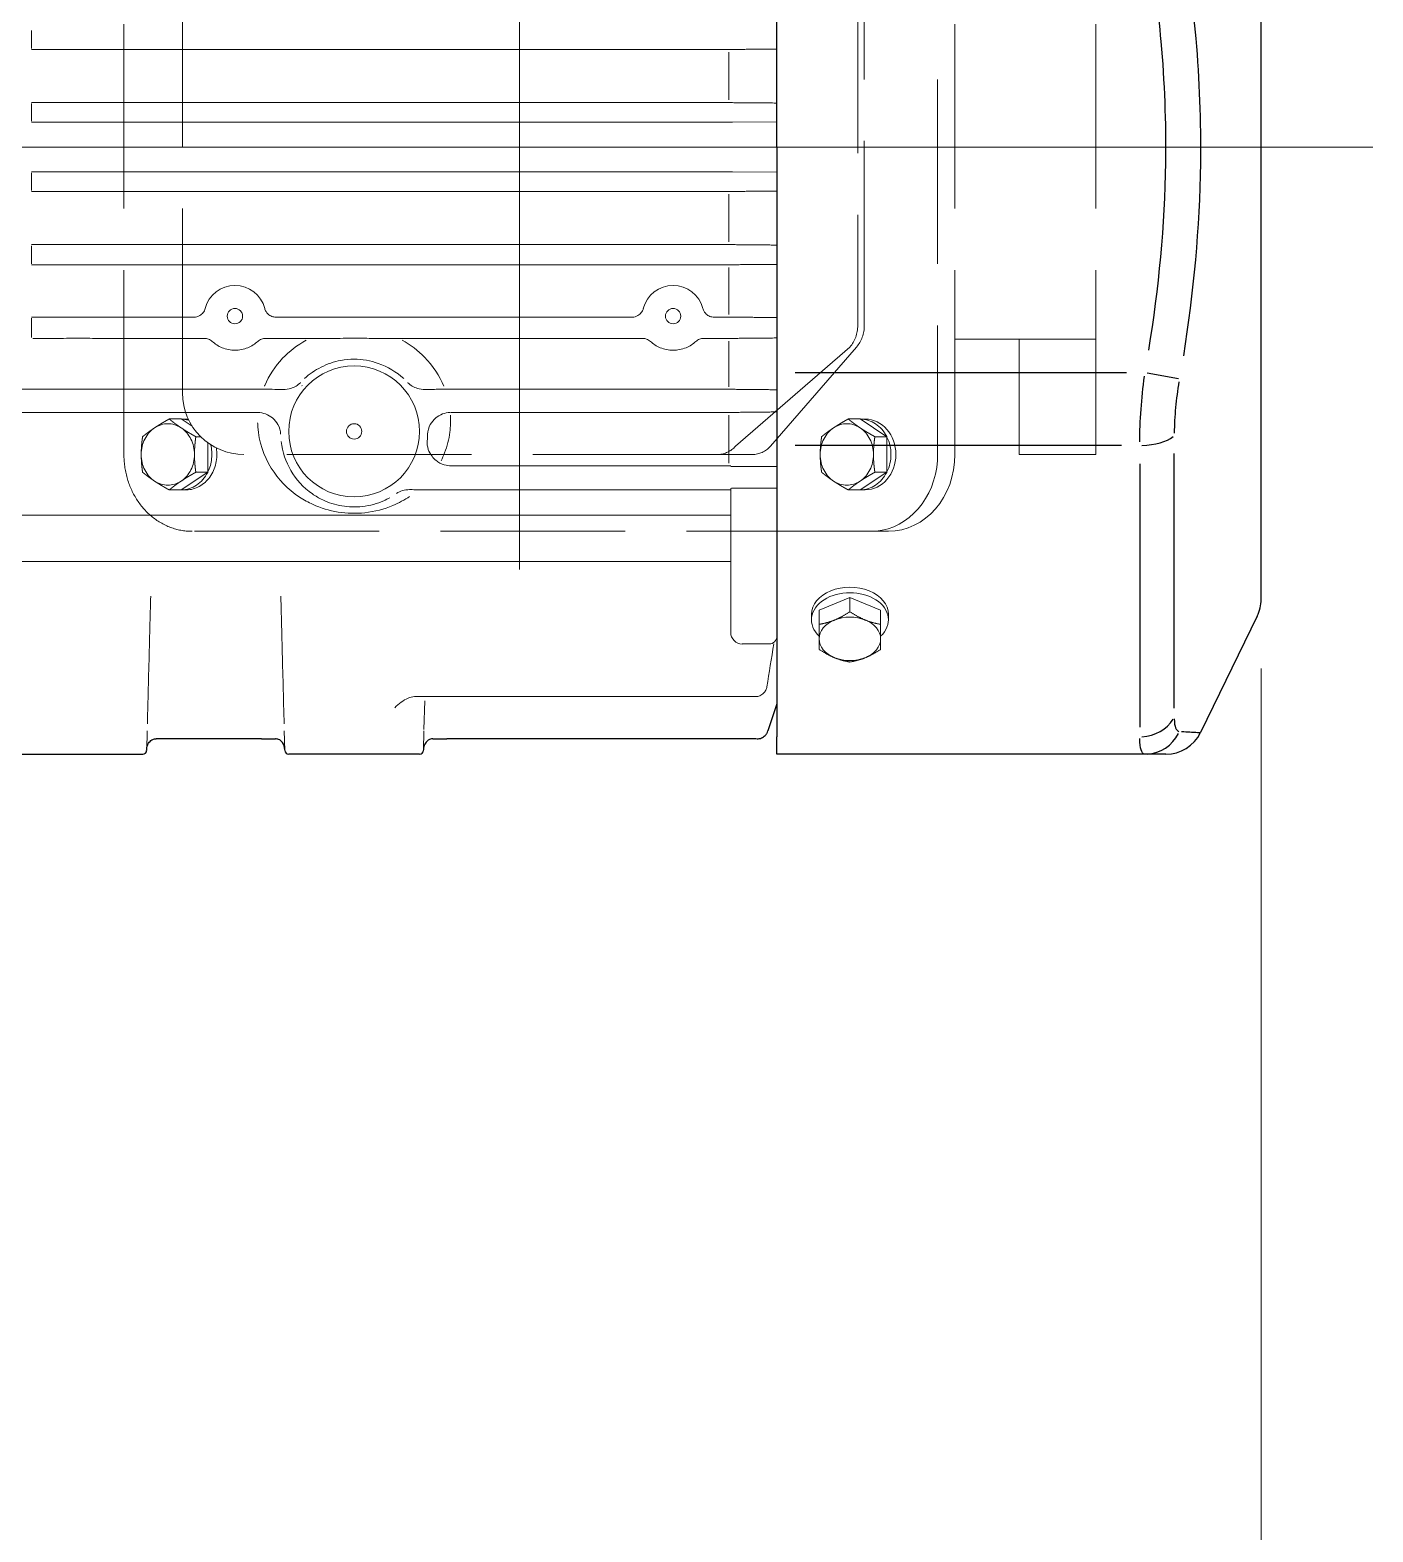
# Model space of a CAD drawing. Header units: millimetres. Extents: x 15 to 405, y 9 to 283.
# Drawn here: x 317.02 to 338.86, y 117.72 to 142.15 of the extents above; entities that cross this region are included whole.
import ezdxf

# ---------------------------------------------------------------- set-up
doc = ezdxf.new("R2010")
doc.units = ezdxf.units.MM
doc.linetypes.add('実線', pattern=[0])
doc.linetypes.add('破線', pattern=[4, 3, -1])
doc.layers.add('GR1', color=1, linetype='実線', lineweight=25)

# ---------------------------------------------------------------- blocks, each defined once
blk = doc.blocks.new('BLKF039')
at = {"color": 7, "linetype": 'ByBlock', "lineweight": 13}
blk.add_line((185.709, 140.245), (337.63, 140.245), dxfattribs=at)
blk = doc.blocks.new('BLKF042')
at = {"color": 3, "linetype": 'ByBlock', "lineweight": 25}
for p, q in [((329.163, 150.12), (335.147, 150.12)), ((336.975, 147.875), (336.051, 149.769)), ((335.062, 149.679), (335.062, 145.399)), ((335.624, 145.231), (335.624, 149.371)), ((337.038, 132.889), (337.038, 147.601)), ((306.725, 145.407), (306.725, 135.083)), ((329.458, 145.098), (334.767, 145.098)), ((334.848, 143.913), (329.462, 143.913)), ((335.183, 143.919), (335.694, 144.011)), ((329.462, 136.577), (334.848, 136.577)), ((335.183, 136.571), (335.694, 136.479)), ((334.767, 135.392), (329.458, 135.392)), ((335.062, 135.091), (335.062, 130.811)), ((335.624, 131.119), (335.624, 135.259)), ((336.975, 132.615), (336.051, 130.721)), ((316.724, 130.37), (318.852, 130.37)), ((335.147, 130.37), (329.163, 130.37))]:
    blk.add_line(p, q, dxfattribs=at)
at = {"color": 0, "linetype": 'ByBlock', "lineweight": -2}
for p, q in [((329.725, 147.846), (329.725, 147.935)), ((329.85, 147.775), (329.85, 148.008)), ((330.35, 147.571), (330.35, 147.804)), ((330.85, 147.775), (330.85, 148.008)), ((330.975, 147.846), (330.975, 147.935)), ((329.85, 147.775), (330.35, 147.571)), ((330.35, 147.571), (330.85, 147.775)), ((329.163, 136.577), (329.163, 143.913)), ((306.883, 143.825), (306.883, 136.665)), ((306.941, 136.665), (306.941, 143.825)), ((307.759, 143.82), (307.759, 136.67)), ((307.818, 136.67), (307.818, 143.82)), ((330.35, 132.919), (329.85, 132.715)), ((330.35, 132.919), (330.35, 132.686)), ((330.85, 132.715), (330.35, 132.919)), ((329.85, 132.715), (329.85, 132.482)), ((330.85, 132.715), (330.85, 132.482)), ((329.725, 132.644), (329.725, 132.555)), ((330.975, 132.644), (330.975, 132.555)), ((316.661, 130.431), (316.653, 130.748)), ((318.915, 130.431), (318.923, 130.748))]:
    blk.add_line(p, q, dxfattribs=at)
at = {"color": 3, "linetype": 'ByBlock', "lineweight": 25}
for centre, radius, start, end in [((335.489, 149.495), 0.625, 26, 90), ((336.413, 147.601), 0.625, 0, 26), ((336.413, 132.889), 0.625, 334, 0), ((335.489, 130.995), 0.625, 270, 334), ((316.724, 130.432), 0.0625, 181.5, 270), ((318.852, 130.432), 0.0625, 270, 358.5)]:
    blk.add_arc(centre, radius, start, end, dxfattribs=at)
for centre, major_axis, ratio, start_param, end_param in [((335.147, 149.495), (0, 0.625), 0.984221, 5.189662, 6.225631), ((335.062, 149.28), (-0.625, 0), 0.892308, 3.651229, 4.656538), ((335.062, 144.816), (-0.625, 0), 0.451428, 3.651229, 4.656538), ((335.062, 135.674), (-0.625, 0), 0.451428, 1.626647, 2.631957), ((335.062, 131.21), (-0.625, 0), 0.892308, 1.626647, 2.631957), ((335.147, 130.995), (0, -0.625), 0.984221, 0.057554, 1.093523)]:
    blk.add_ellipse(centre, major_axis=major_axis, ratio=ratio, start_param=start_param, end_param=end_param, dxfattribs=at)
at = {"color": 0, "linetype": 'ByBlock', "lineweight": -2}
for centre, major_axis, start_param, end_param in [((330.35, 148.244), (-0.5, 0), 5.235988, 6.283185), ((330.35, 148.244), (0.5, 0), 1.047198, 2.094395), ((330.35, 148.244), (0.5, 0), 0, 1.047198), ((330.35, 147.935), (-0.625, 0), 5.639684, 10.068279), ((330.35, 148.244), (-0.5, 0), 0, 1.047198), ((330.35, 148.244), (0.5, 0), 5.235988, 6.283185), ((330.35, 147.846), (-0.625, 0), 0, 3.141593), ((330.35, 148.244), (-0.5, 0), 1.047198, 2.094395), ((330.35, 132.555), (0.625, 0), 5.639684, 10.068279), ((330.35, 132.644), (0.625, 0), 0, 3.141593), ((330.35, 132.246), (-0.5, 0), 5.235988, 6.283185), ((330.35, 132.246), (0.5, 0), 1.047198, 2.094395), ((330.35, 132.246), (0.5, 0), 0, 1.047198), ((330.35, 132.246), (-0.5, 0), 0, 1.047198), ((330.35, 132.246), (0.5, 0), 5.235988, 6.283185), ((330.35, 132.246), (-0.5, 0), 1.047198, 2.094395)]:
    blk.add_ellipse(centre, major_axis=major_axis, ratio=0.707107, start_param=start_param, end_param=end_param, dxfattribs=at)
at = {"color": 3, "linetype": 'ByBlock', "lineweight": 25}
for points, knots in [([(335.062, 149.865), (335.064, 149.946), (335.071, 150.008), (335.097, 150.092), (335.116, 150.115), (335.139, 150.119)], [-0.7157843, -0.7157843, -0.7157843, -0.7157843, -0.3708588, -0.3708588, -0.0376729, -0.0376729, -0.0376729, -0.0376729]), ([(335.147, 150.12), (335.35, 150.12), (335.472, 150.12), (335.488, 150.12), (335.489, 150.12), (335.489, 150.12)], [-5.901757, -5.901757, -5.901757, -5.901757, -3.155527, -3.155527, -2.950856, -2.950856, -2.950856, -2.950856]), ([(335.701, 149.749), (335.677, 149.744), (335.659, 149.725), (335.633, 149.658), (335.626, 149.609), (335.624, 149.545)], [0.0376729, 0.0376729, 0.0376729, 0.0376729, 0.3708588, 0.3708588, 0.7157843, 0.7157843, 0.7157843, 0.7157843]), ([(336.05, 149.769), (336.05, 149.769), (336.049, 149.769), (336.034, 149.768), (335.924, 149.761), (335.741, 149.751)], [3.098401, 3.098401, 3.098401, 3.098401, 3.155527, 3.155527, 5.754212, 5.754212, 5.754212, 5.754212]), ([(335.139, 143.974), (335.116, 144.155), (335.097, 144.337), (335.071, 144.696), (335.064, 144.874), (335.062, 145.042)], [-0.7157844, -0.7157844, -0.7157844, -0.7157844, -0.3796515, -0.3796515, -0.0376729, -0.0376729, -0.0376729, -0.0376729]), ([(335.624, 144.896), (335.626, 144.764), (335.633, 144.625), (335.659, 144.345), (335.677, 144.203), (335.701, 144.061)], [0.0376729, 0.0376729, 0.0376729, 0.0376729, 0.3796515, 0.3796515, 0.7157844, 0.7157844, 0.7157844, 0.7157844]), ([(335.772, 143.641), (335.858, 143.101), (335.927, 142.556), (336.032, 141.336), (336.058, 140.658), (336.035, 138.93), (335.937, 137.882), (335.772, 136.849)], [0.295088, 0.295088, 0.295088, 0.295088, 1.577763, 1.577763, 3.155527, 3.155527, 5.606669, 5.606669, 5.606669, 5.606669]), ([(335.21, 136.941), (335.375, 137.949), (335.474, 138.968), (335.496, 140.647), (335.47, 141.304), (335.365, 142.492), (335.296, 143.022), (335.21, 143.549)], [-5.606669, -5.606669, -5.606669, -5.606669, -3.155527, -3.155527, -1.577763, -1.577763, -0.295088, -0.295088, -0.295088, -0.295088]), ([(335.062, 135.448), (335.064, 135.618), (335.071, 135.797), (335.097, 136.156), (335.116, 136.337), (335.139, 136.516)], [-0.7157843, -0.7157843, -0.7157843, -0.7157843, -0.3708588, -0.3708588, -0.0376729, -0.0376729, -0.0376729, -0.0376729]), ([(335.701, 136.429), (335.677, 136.289), (335.659, 136.148), (335.633, 135.867), (335.626, 135.727), (335.624, 135.594)], [0.0376729, 0.0376729, 0.0376729, 0.0376729, 0.3708588, 0.3708588, 0.7157843, 0.7157843, 0.7157843, 0.7157843]), ([(335.624, 130.945), (335.626, 130.882), (335.633, 130.832), (335.659, 130.765), (335.677, 130.746), (335.701, 130.741)], [0.0376729, 0.0376729, 0.0376729, 0.0376729, 0.3796515, 0.3796515, 0.7157844, 0.7157844, 0.7157844, 0.7157844]), ([(335.741, 130.739), (335.842, 130.733), (335.921, 130.729), (336.019, 130.723), (336.045, 130.721), (336.05, 130.721)], [0.147543, 0.147543, 0.147543, 0.147543, 1.577763, 1.577763, 2.803313, 2.803313, 2.803313, 2.803313]), ([(316.509, 130.62), (316.528, 130.62), (316.545, 130.616), (316.585, 130.6), (316.606, 130.583), (316.646, 130.528), (316.659, 130.485), (316.661, 130.442)], [-0.3529294, -0.3529294, -0.3529294, -0.3529294, -0.2805656, -0.2805656, -0.1673708, -0.1673708, -0.0052877, -0.0052877, -0.0052877, -0.0052877]), ([(318.915, 130.442), (318.916, 130.481), (318.927, 130.519), (318.96, 130.571), (318.977, 130.589), (319.016, 130.612), (319.035, 130.618), (319.06, 130.62), (319.063, 130.62), (319.067, 130.62)], [-1.3838222, -1.3838222, -1.3838222, -1.3838222, -1.2078023, -1.2078023, -1.089764, -1.089764, -1.0054547, -1.0054547, -0.9906421, -0.9906421, -0.9906421, -0.9906421]), ([(335.139, 130.371), (335.116, 130.375), (335.097, 130.398), (335.071, 130.483), (335.064, 130.545), (335.062, 130.625)], [-0.7157844, -0.7157844, -0.7157844, -0.7157844, -0.3796515, -0.3796515, -0.0376729, -0.0376729, -0.0376729, -0.0376729]), ([(335.489, 130.37), (335.489, 130.37), (335.463, 130.37), (335.354, 130.37), (335.264, 130.37), (335.147, 130.37)], [-2.950856, -2.950856, -2.950856, -2.950856, -1.577763, -1.577763, 0, 0, 0, 0])]:
    blk.add_open_spline(points, degree=3, knots=knots, dxfattribs=at)
at = {"color": 0, "linetype": 'ByBlock', "lineweight": -2}
for points in [[(330.1, 148.55), (329.984, 148.503), (329.85, 148.417)], [(330.35, 148.621), (330.216, 148.598), (330.1, 148.55)], [(330.6, 148.55), (330.484, 148.598), (330.35, 148.621)], [(330.85, 148.417), (330.716, 148.503), (330.6, 148.55)], [(329.85, 148.417), (329.85, 148.339), (329.85, 148.244)], [(330.85, 148.244), (330.85, 148.339), (330.85, 148.417)], [(329.85, 148.244), (329.85, 148.149), (329.85, 148.008)], [(330.85, 148.008), (330.85, 148.149), (330.85, 148.244)], [(329.85, 148.008), (329.984, 147.985), (330.1, 147.938)], [(330.1, 147.938), (330.216, 147.891), (330.35, 147.804)], [(330.35, 147.804), (330.484, 147.891), (330.6, 147.938)], [(330.6, 147.938), (330.716, 147.985), (330.85, 148.008)], [(330.35, 132.686), (330.216, 132.599), (330.1, 132.552)], [(330.6, 132.552), (330.484, 132.599), (330.35, 132.686)], [(330.1, 132.552), (329.984, 132.505), (329.85, 132.482)], [(329.85, 132.482), (329.85, 132.341), (329.85, 132.246)], [(330.85, 132.482), (330.716, 132.505), (330.6, 132.552)], [(330.85, 132.246), (330.85, 132.341), (330.85, 132.482)], [(329.85, 132.246), (329.85, 132.151), (329.85, 132.073)], [(330.85, 132.073), (330.85, 132.151), (330.85, 132.246)], [(329.85, 132.073), (329.984, 131.987), (330.1, 131.94)], [(330.1, 131.94), (330.216, 131.892), (330.35, 131.869)], [(330.35, 131.869), (330.484, 131.892), (330.6, 131.94)], [(330.6, 131.94), (330.716, 131.987), (330.85, 132.073)]]:
    blk.add_open_spline(points, degree=2, dxfattribs=at)
for points, knots in [([(316.596, 132.943), (316.601, 132.772), (316.605, 132.601), (316.609, 132.43), (316.62, 132.024), (316.63, 131.618), (316.644, 131.096), (316.647, 130.98), (316.65, 130.864)], [-2.359755, -2.359755, -2.359755, -2.359755, -1.949139, -1.949139, -1.949139, -0.974569, -0.974569, -0.695492, -0.695492, -0.695492, -0.695492]), ([(318.926, 130.864), (318.929, 130.98), (318.932, 131.096), (318.946, 131.618), (318.956, 132.024), (318.966, 132.43), (318.971, 132.601), (318.975, 132.772), (318.98, 132.943)], [-3.202786, -3.202786, -3.202786, -3.202786, -2.923708, -2.923708, -1.949139, -1.949139, -1.949139, -1.538523, -1.538523, -1.538523, -1.538523])]:
    blk.add_open_spline(points, degree=3, knots=knots, dxfattribs=at)
blk = doc.blocks.new('BLKF044')
at = {"color": 0, "linetype": '実線', "lineweight": -2}
blk.add_line((324.975, 147.005), (324.975, 133.375), dxfattribs=at)
at = {"color": 0, "linetype": 'ByBlock', "lineweight": -2}
for p, q in [((319.05, 146.456), (318.942, 146.456)), ((319.05, 146.456), (319.388, 146.456)), ((319.652, 146.495), (330.694, 146.495)), ((330.694, 146.495), (330.975, 146.495)), ((319.477, 145.822), (319.281, 145.822)), ((319.876, 145.557), (319.477, 145.822)), ((319.481, 145.82), (319.484, 145.82)), ((330.519, 145.822), (330.323, 145.822)), ((330.952, 145.534), (330.519, 145.822)), ((330.523, 145.82), (330.6, 145.82)), ((319.882, 145.534), (319.714, 145.534)), ((319.91, 145.125), (319.91, 145.365)), ((330.952, 145.534), (330.756, 145.534)), ((330.952, 144.956), (330.952, 145.534)), ((320.497, 145.245), (328.196, 145.245)), ((328.196, 145.245), (328.793, 145.244)), ((328.49, 145.112), (330.362, 143.484)), ((330.467, 143.487), (329.059, 145.112)), ((331.773, 145.343), (331.773, 135.147)), ((332.058, 135.245), (332.058, 145.245)), ((319.794, 144.956), (319.714, 144.956)), ((330.519, 144.668), (330.952, 144.956)), ((330.952, 144.956), (330.756, 144.956)), ((319.477, 144.668), (319.281, 144.668)), ((319.477, 144.668), (319.656, 144.787)), ((319.481, 144.67), (319.484, 144.67)), ((330.519, 144.668), (330.323, 144.668)), ((330.523, 144.67), (330.6, 144.67)), ((318.545, 135.245), (318.545, 144.15)), ((319.497, 136.245), (319.497, 144.245)), ((318.942, 144.034), (319.05, 144.034)), ((319.388, 144.034), (319.05, 144.034)), ((332.058, 143.37), (334.35, 143.37)), ((334.35, 135.245), (334.35, 143.37)), ((330.477, 143.145), (330.477, 137.345)), ((330.584, 137.345), (330.584, 143.145)), ((332.058, 137.12), (334.35, 137.12)), ((333.1, 135.245), (333.1, 137.12)), ((330.351, 136.992), (328.49, 135.378)), ((329.059, 135.378), (330.457, 136.992)), ((319.477, 135.822), (319.281, 135.822)), ((319.656, 135.703), (319.477, 135.822)), ((330.519, 135.822), (330.323, 135.822)), ((330.952, 135.534), (330.519, 135.822)), ((319.481, 135.82), (319.559, 135.82)), ((330.523, 135.82), (330.6, 135.82)), ((319.794, 135.534), (319.714, 135.534)), ((319.91, 134.956), (319.91, 135.435)), ((330.952, 135.534), (330.756, 135.534)), ((330.952, 134.956), (330.952, 135.534)), ((328.196, 135.245), (320.497, 135.245)), ((328.765, 135.245), (328.196, 135.245)), ((333.1, 135.245), (334.35, 135.245)), ((319.477, 134.668), (319.91, 134.956)), ((319.91, 134.956), (319.714, 134.956)), ((330.519, 134.668), (330.952, 134.956)), ((330.952, 134.956), (330.756, 134.956)), ((319.477, 134.668), (319.281, 134.668)), ((319.481, 134.67), (319.559, 134.67)), ((330.519, 134.668), (330.323, 134.668)), ((330.523, 134.67), (330.6, 134.67)), ((330.694, 133.995), (319.652, 133.995)), ((330.975, 133.995), (330.694, 133.995))]:
    blk.add_line(p, q, dxfattribs=at)
for centre, start, end in [((320.497, 144.245), 90, 180), ((320.497, 136.245), 180, 270)]:
    blk.add_arc(centre, 1, start, end, dxfattribs=at)
for centre, major_axis, start_param, end_param in [((318.996, 145.245), (0, 1.212), 0.051569, 1.519227), ((318.996, 145.245), (0, 1.212), 4.763958, 6.231616), ((330.694, 145.245), (0, 1.25), 4.790929, 6.204645), ((330.975, 145.245), (0, 1.25), 4.712389, 6.283185), ((319.421, 145.245), (0, 1.063), 0.292702, 1.366547), ((319.259, 145.245), (0, 0.5), 0.523599, 1.570796), ((319.259, 145.245), (0, 0.5), 5.759587, 6.806784), ((319.259, 145.245), (0, -0.5), 1.570796, 2.617994), ((319.477, 145.245), (0, 0.575), 5.410679, 6.276062), ((330.3, 145.245), (0, 0.5), 0.523599, 1.570796), ((330.3, 145.245), (0, 0.5), 5.759587, 6.806784), ((330.3, 145.245), (0, -0.5), 1.570796, 2.617994), ((330.519, 145.245), (0, 0.575), 5.243111, 6.276062), ((330.6, 145.245), (0, 0.575), 3.141593, 6.283185), ((330.519, 145.245), (0, -0.575), 1.054321, 2.087271), ((318.996, 145.245), (0, -1.212), 4.763958, 6.231616), ((319.259, 145.245), (0, 0.5), 1.570796, 2.617994), ((319.259, 145.245), (0, -0.5), 0.523599, 1.570796), ((318.996, 145.245), (0, 1.063), 4.525723, 4.653531), ((328.196, 144.745), (0, 0.5), 5.537057, 6.243915), ((328.765, 144.745), (0, 0.5), 5.537057, 6.243915), ((330.3, 145.245), (0, 0.5), 1.570796, 2.617994), ((330.3, 145.245), (0, -0.5), 0.523599, 1.570796), ((319.421, 145.245), (0, -1.062), 4.916638, 5.990483), ((330.519, 145.245), (0, -0.575), 0.007124, 1.040074), ((319.259, 145.245), (0, -0.5), 5.759587, 6.806784), ((319.477, 145.245), (0, -0.575), 0.007124, 0.248452), ((330.3, 145.245), (0, -0.5), 5.759587, 6.806784), ((318.996, 145.245), (0, -1.212), 0.051569, 0.496714), ((330.044, 143.145), (0, -0.5), 1.570796, 2.316925), ((330.151, 143.145), (0, 0.5), 4.712389, 5.529018), ((330.044, 137.345), (0, -0.5), 0.787167, 1.570796), ((330.151, 137.345), (0, 0.5), 3.926522, 4.712389), ((319.259, 135.245), (0, 0.5), 0.523599, 1.570796), ((319.259, 135.245), (0, 0.5), 5.759587, 6.806784), ((319.259, 135.245), (0, -0.5), 1.570796, 2.617994), ((319.477, 135.245), (0, 0.575), 6.034733, 6.276062), ((319.559, 135.245), (0, 0.575), 6.216252, 6.283185), ((330.3, 135.245), (0, 0.5), 0.523599, 1.570796), ((330.3, 135.245), (0, 0.5), 5.759587, 6.806784), ((330.3, 135.245), (0, -0.5), 1.570796, 2.617994), ((330.519, 135.245), (0, 0.575), 5.243111, 6.276062), ((330.6, 135.245), (0, 0.575), 3.141593, 6.283185), ((319.559, 135.245), (0, -0.575), 0, 1.756587), ((319.477, 135.245), (0, -0.575), 1.054321, 1.85036), ((328.196, 135.745), (0, -0.5), 0.03927, 0.746128), ((328.765, 135.745), (0, -0.5), 0, 0.746128), ((330.519, 135.245), (0, -0.575), 1.054321, 2.087271), ((319.259, 135.245), (0, 0.5), 1.570796, 2.617994), ((319.259, 135.245), (0, -0.5), 0.523599, 1.570796), ((330.3, 135.245), (0, 0.5), 1.570796, 2.617994), ((330.3, 135.245), (0, -0.5), 0.523599, 1.570796), ((330.694, 135.245), (0, -1.25), 0.07854, 1.492257), ((330.975, 135.245), (0, -1.25), 0, 1.570796), ((319.477, 135.245), (0, -0.575), 0.007124, 1.040074), ((330.519, 135.245), (0, -0.575), 0.007124, 1.040074), ((319.259, 135.245), (0, -0.5), 5.759587, 6.806784), ((330.3, 135.245), (0, -0.5), 5.759587, 6.806784)]:
    blk.add_ellipse(centre, major_axis=major_axis, ratio=0.866025, start_param=start_param, end_param=end_param, dxfattribs=at)
for points, degree in [([(319.652, 146.495), (319.56, 146.495), (319.467, 146.482), (319.377, 146.456)], 3), ([(319.56, 146.449), (319.561, 146.449), (319.561, 146.449), (319.562, 146.449)], 3), ([(319.042, 145.678), (318.942, 145.611), (318.848, 145.534)], 2), ([(319.281, 145.822), (319.143, 145.745), (319.042, 145.678)], 2), ([(319.475, 145.678), (319.375, 145.745), (319.281, 145.822)], 2), ([(319.714, 145.534), (319.576, 145.611), (319.475, 145.678)], 2), ([(330.084, 145.678), (329.983, 145.611), (329.89, 145.534)], 2), ([(330.323, 145.822), (330.184, 145.745), (330.084, 145.678)], 2), ([(330.517, 145.678), (330.416, 145.745), (330.323, 145.822)], 2), ([(330.756, 145.534), (330.617, 145.611), (330.517, 145.678)], 2), ([(318.848, 145.534), (318.826, 145.379), (318.826, 145.245)], 2), ([(319.692, 145.245), (319.692, 145.379), (319.714, 145.534)], 2), ([(329.89, 145.534), (329.867, 145.379), (329.867, 145.245)], 2), ([(330.733, 145.245), (330.733, 145.379), (330.756, 145.534)], 2), ([(318.826, 145.245), (318.826, 145.111), (318.848, 144.956)], 2), ([(319.714, 144.956), (319.692, 145.111), (319.692, 145.245)], 2), ([(329.867, 145.245), (329.867, 145.111), (329.89, 144.956)], 2), ([(330.756, 144.956), (330.733, 145.111), (330.733, 145.245)], 2), ([(318.848, 144.956), (318.942, 144.879), (319.042, 144.812)], 2), ([(319.475, 144.812), (319.576, 144.879), (319.714, 144.956)], 2), ([(329.89, 144.956), (329.983, 144.879), (330.084, 144.812)], 2), ([(330.517, 144.812), (330.617, 144.879), (330.756, 144.956)], 2), ([(319.042, 144.812), (319.143, 144.745), (319.281, 144.668)], 2), ([(319.281, 144.668), (319.375, 144.745), (319.475, 144.812)], 2), ([(330.084, 144.812), (330.184, 144.745), (330.323, 144.668)], 2), ([(330.323, 144.668), (330.416, 144.745), (330.517, 144.812)], 2), ([(319.281, 135.822), (319.143, 135.745), (319.042, 135.678)], 2), ([(319.475, 135.678), (319.375, 135.745), (319.281, 135.822)], 2), ([(330.323, 135.822), (330.184, 135.745), (330.084, 135.678)], 2), ([(330.517, 135.678), (330.416, 135.745), (330.323, 135.822)], 2), ([(319.042, 135.678), (318.942, 135.611), (318.848, 135.534)], 2), ([(319.714, 135.534), (319.576, 135.611), (319.475, 135.678)], 2), ([(330.084, 135.678), (329.983, 135.611), (329.89, 135.534)], 2), ([(330.756, 135.534), (330.617, 135.611), (330.517, 135.678)], 2), ([(318.848, 135.534), (318.826, 135.379), (318.826, 135.245)], 2), ([(319.692, 135.245), (319.692, 135.379), (319.714, 135.534)], 2), ([(329.89, 135.534), (329.867, 135.379), (329.867, 135.245)], 2), ([(330.733, 135.245), (330.733, 135.379), (330.756, 135.534)], 2), ([(318.826, 135.245), (318.826, 135.111), (318.848, 134.956)], 2), ([(319.714, 134.956), (319.692, 135.111), (319.692, 135.245)], 2), ([(329.867, 135.245), (329.867, 135.111), (329.89, 134.956)], 2), ([(330.756, 134.956), (330.733, 135.111), (330.733, 135.245)], 2), ([(318.848, 134.956), (318.942, 134.879), (319.042, 134.812)], 2), ([(319.475, 134.812), (319.576, 134.879), (319.714, 134.956)], 2), ([(329.89, 134.956), (329.983, 134.879), (330.084, 134.812)], 2), ([(330.517, 134.812), (330.617, 134.879), (330.756, 134.956)], 2), ([(319.042, 134.812), (319.143, 134.745), (319.281, 134.668)], 2), ([(319.281, 134.668), (319.375, 134.745), (319.475, 134.812)], 2), ([(330.084, 134.812), (330.184, 134.745), (330.323, 134.668)], 2), ([(330.323, 134.668), (330.416, 134.745), (330.517, 134.812)], 2)]:
    blk.add_open_spline(points, degree=degree, dxfattribs=at)
for points, knots in [([(319.388, 146.456), (319.408, 146.455), (319.428, 146.454), (319.465, 146.451), (319.484, 146.45), (319.517, 146.448), (319.531, 146.447), (319.541, 146.447), (319.55, 146.447), (319.557, 146.448), (319.56, 146.449)], [0.6150411, 0.6150411, 0.6150411, 0.6150411, 0.6599899, 0.6599899, 0.7071322, 0.7071322, 0.7542746, 0.7542746, 0.7542746, 0.7985128, 0.7985128, 0.7985128, 0.7985128]), ([(320.517, 145.245), (320.517, 145.3), (320.514, 145.355), (320.491, 145.539), (320.457, 145.667), (320.352, 145.903), (320.282, 146.012), (320.115, 146.197), (320.019, 146.275), (319.81, 146.39), (319.698, 146.428), (319.576, 146.447), (319.569, 146.448), (319.562, 146.449)], [1.570796, 1.570796, 1.570796, 1.570796, 1.710602, 1.710602, 2.044539, 2.044539, 2.375004, 2.375004, 2.69726, 2.69726, 3.008065, 3.008065, 3.027219, 3.027219, 3.027219, 3.027219]), ([(319.497, 144.041), (319.481, 144.04), (319.463, 144.039), (319.428, 144.036), (319.408, 144.035), (319.388, 144.034)], [0.42810683, 0.42810683, 0.42810683, 0.42810683, 0.47142209, 0.47142209, 0.51637082, 0.51637082, 0.51637082, 0.51637082]), ([(318.545, 135.245), (318.545, 135.117), (318.562, 134.988), (318.631, 134.743), (318.683, 134.626), (318.816, 134.415), (318.897, 134.32), (319.085, 134.163), (319.19, 134.101), (319.413, 134.017), (319.53, 133.996), (319.649, 133.995), (319.651, 133.995), (319.652, 133.995)], [4.712389, 4.712389, 4.712389, 4.712389, 5.026548, 5.026548, 5.340708, 5.340708, 5.654867, 5.654867, 5.969026, 5.969026, 6.278884, 6.278884, 6.283185, 6.283185, 6.283185, 6.283185])]:
    blk.add_open_spline(points, degree=3, knots=knots, dxfattribs=at)
blk = doc.blocks.new('BLKF040')
at = {"color": 3, "linetype": 'ByBlock', "lineweight": 25}
for p, q in [((329.163, 140.245), (329.163, 149.837)), ((329.163, 140.245), (329.163, 130.653)), ((320.782, 130.62), (319.067, 130.62)), ((328.818, 130.62), (323.794, 130.62)), ((329.163, 130.37), (329.163, 130.653)), ((323.352, 130.37), (321.224, 130.37))]:
    blk.add_line(p, q, dxfattribs=at)
at = {"color": 0, "linetype": 'ByBlock', "lineweight": -2}
for p, q in [((328.383, 141.832), (317.043, 141.832)), ((328.383, 141.011), (328.383, 141.789)), ((317.043, 140.967), (328.383, 140.967)), ((328.383, 140.648), (317.043, 140.648)), ((329.163, 140.655), (328.441, 140.649)), ((283.163, 140.245), (338.855, 140.245)), ((328.383, 139.842), (317.043, 139.842)), ((329.163, 139.835), (328.441, 139.841)), ((317.043, 139.523), (328.383, 139.523)), ((328.383, 139.479), (328.383, 138.701)), ((328.383, 138.658), (317.043, 138.658)), ((317.043, 138.33), (328.383, 138.33)), ((328.383, 138.287), (328.383, 137.521)), ((319.685, 137.479), (317.043, 137.479)), ((326.81, 137.479), (321.016, 137.479)), ((328.383, 137.479), (328.141, 137.479)), ((318.513, 137.133), (319.854, 137.133)), ((320.847, 137.133), (321.563, 137.133)), ((323.013, 137.133), (326.979, 137.133)), ((327.972, 137.133), (328.383, 137.133)), ((328.383, 137.09), (328.383, 136.345)), ((329.163, 136.577), (329.163, 135.392)), ((320.811, 136.305), (314.765, 136.305)), ((328.383, 136.305), (323.765, 136.305)), ((314.862, 135.929), (320.725, 135.929)), ((323.862, 135.929), (328.383, 135.929)), ((328.383, 135.884), (328.383, 135.101)), ((328.383, 135.059), (323.869, 135.059)), ((328.413, 135.048), (329.163, 135.048)), ((323.334, 134.672), (328.383, 134.672)), ((328.413, 132.35), (328.413, 134.692)), ((329.163, 134.698), (328.6, 134.698)), ((328.413, 134.256), (307.475, 134.256)), ((328.413, 133.506), (307.475, 133.506)), ((329.038, 132.163), (328.6, 132.163)), ((328.814, 131.307), (323.295, 131.307)), ((321.161, 130.431), (321.153, 130.748)), ((323.415, 130.431), (323.423, 130.748)), ((328.826, 130.62), (328.819, 130.62)), ((328.834, 130.62), (328.827, 130.62)), ((328.839, 130.62), (328.835, 130.62))]:
    blk.add_line(p, q, dxfattribs=at)
for points in [[(317.043, 140.951), (317.043, 140.664)], [(317.043, 139.539), (317.043, 139.826)], [(321.442, 136.364), (321.44, 136.368)], [(320.714, 135.929), (320.725, 135.929)], [(323.436, 131.236), (323.424, 130.774)], [(328.814, 131.307), (328.815, 131.307)], [(328.826, 130.62), (328.827, 130.62)], [(328.834, 130.62), (328.835, 130.62)]]:
    blk.add_lwpolyline(points, dxfattribs=at)
at = {"color": 3, "linetype": 'ByBlock', "lineweight": 25}
blk.add_lwpolyline([(329.163, 131.188), (329.018, 130.749)], dxfattribs=at)
at = {"color": 0, "linetype": 'ByBlock', "lineweight": -2}
for centre, radius in [((320.35, 137.495), 0.125), ((327.475, 137.495), 0.125), ((322.288, 135.62), 1.064), ((322.288, 135.62), 0.125)]:
    blk.add_circle(centre, radius, dxfattribs=at)
for centre, radius, start, end in [((320.35, 137.495), 0.5, 14.326, 165.674), ((327.475, 137.495), 0.5, 14.326, 165.674), ((328.6, 132.35), 0.188, 180, 270), ((329.038, 132.288), 0.125, 270, 0)]:
    blk.add_arc(centre, radius, start, end, dxfattribs=at)
at = {"color": 3, "linetype": 'ByBlock', "lineweight": 25}
for centre, start, end in [((321.224, 130.432), 181.5, 270), ((323.352, 130.432), 270, 358.5)]:
    blk.add_arc(centre, 0.0625, start, end, dxfattribs=at)
at = {"color": 0, "linetype": 'ByBlock', "lineweight": -2}
blk.add_ellipse((328.6, 134.692), major_axis=(-0.188, 0), ratio=0.031159, start_param=4.712389, end_param=6.283185, dxfattribs=at)
for points, knots in [([(317.043, 142.143), (317.043, 142.135), (317.043, 142.127), (317.043, 142.118), (317.043, 142.092), (317.043, 142.065), (317.043, 142.012), (317.043, 141.985), (317.043, 141.958), (317.043, 141.932), (317.043, 141.905), (317.043, 141.868), (317.043, 141.858), (317.043, 141.849)], [-0.2893371, -0.2893371, -0.2893371, -0.2893371, -0.2680805, -0.2680805, -0.2680805, -0.2010603, -0.2010603, -0.1340402, -0.1340402, -0.1340402, -0.0670201, -0.0670201, -0.0424618, -0.0424618, -0.0424618, -0.0424618]), ([(317.043, 138.347), (317.043, 138.355), (317.043, 138.363), (317.043, 138.372), (317.043, 138.398), (317.043, 138.425), (317.043, 138.478), (317.043, 138.505), (317.043, 138.532), (317.043, 138.558), (317.043, 138.585), (317.043, 138.622), (317.043, 138.632), (317.043, 138.641)], [-0.2893371, -0.2893371, -0.2893371, -0.2893371, -0.2680805, -0.2680805, -0.2680805, -0.2010603, -0.2010603, -0.1340402, -0.1340402, -0.1340402, -0.0670201, -0.0670201, -0.0424618, -0.0424618, -0.0424618, -0.0424618]), ([(319.866, 137.619), (319.86, 137.594), (319.849, 137.572), (319.818, 137.532), (319.799, 137.516), (319.764, 137.495), (319.749, 137.489), (319.717, 137.481), (319.701, 137.479), (319.685, 137.479)], [0, 0, 0, 0, 0.0632764, 0.0632764, 0.1240147, 0.1240147, 0.163478, 0.163478, 0.2026988, 0.2026988, 0.2026988, 0.2026988]), ([(321.016, 137.479), (320.993, 137.479), (320.97, 137.483), (320.926, 137.5), (320.906, 137.512), (320.876, 137.54), (320.865, 137.554), (320.846, 137.585), (320.839, 137.601), (320.835, 137.619)], [0, 0, 0, 0, 0.0558333, 0.0558333, 0.1130768, 0.1130768, 0.1574965, 0.1574965, 0.2024013, 0.2024013, 0.2024013, 0.2024013]), ([(326.991, 137.619), (326.985, 137.594), (326.974, 137.572), (326.943, 137.532), (326.924, 137.516), (326.889, 137.495), (326.874, 137.489), (326.842, 137.481), (326.826, 137.479), (326.81, 137.479)], [0, 0, 0, 0, 0.0632764, 0.0632764, 0.1240147, 0.1240147, 0.163478, 0.163478, 0.2026988, 0.2026988, 0.2026988, 0.2026988]), ([(328.141, 137.479), (328.118, 137.479), (328.095, 137.483), (328.051, 137.5), (328.031, 137.512), (328.001, 137.54), (327.99, 137.554), (327.971, 137.585), (327.964, 137.601), (327.96, 137.619)], [0, 0, 0, 0, 0.0558333, 0.0558333, 0.1130768, 0.1130768, 0.1574965, 0.1574965, 0.2024013, 0.2024013, 0.2024013, 0.2024013]), ([(317.043, 137.15), (317.043, 137.167), (317.043, 137.183), (317.043, 137.2), (317.043, 137.228), (317.043, 137.256), (317.043, 137.312), (317.043, 137.341), (317.043, 137.369), (317.043, 137.397), (317.043, 137.425), (317.043, 137.456), (317.043, 137.459), (317.043, 137.461)], [-0.3402757, -0.3402757, -0.3402757, -0.3402757, -0.2958613, -0.2958613, -0.2958613, -0.221896, -0.221896, -0.1479307, -0.1479307, -0.1479307, -0.0739653, -0.0739653, -0.0672631, -0.0672631, -0.0672631, -0.0672631]), ([(318.513, 137.133), (318.433, 137.133), (318.35, 137.133), (318.169, 137.133), (318.06, 137.134), (317.921, 137.134), (317.891, 137.134), (317.844, 137.134), (317.826, 137.134), (317.794, 137.134), (317.779, 137.134), (317.746, 137.134), (317.728, 137.134), (317.677, 137.134), (317.645, 137.134), (317.543, 137.134), (317.48, 137.133), (317.285, 137.133), (317.17, 137.133), (317.063, 137.133)], [0, 0, 0, 0, 0.1914352, 0.1914352, 0.4015316, 0.4015316, 0.4601651, 0.4601651, 0.4941998, 0.4941998, 0.5232482, 0.5232482, 0.5581235, 0.5581235, 0.622129, 0.622129, 0.7563667, 0.7563667, 0.9824533, 0.9824533, 0.9824533, 0.9824533]), ([(319.854, 137.133), (319.877, 137.133), (319.899, 137.129), (319.942, 137.112), (319.962, 137.1), (319.98, 137.084)], [0, 0, 0, 0, 0.053865, 0.053865, 0.1120367, 0.1120367, 0.1120367, 0.1120367]), ([(319.98, 137.084), (320.025, 137.043), (320.08, 137.007), (320.207, 136.954), (320.281, 136.94), (320.35, 136.94)], [2.4173124, 2.4173124, 2.4173124, 2.4173124, 2.5676116, 2.5676116, 2.7342913, 2.7342913, 2.7342913, 2.7342913]), ([(320.35, 136.94), (320.42, 136.94), (320.493, 136.954), (320.621, 137.007), (320.676, 137.043), (320.721, 137.084)], [0, 0, 0, 0, 0.1666797, 0.1666797, 0.3169789, 0.3169789, 0.3169789, 0.3169789]), ([(320.721, 137.084), (320.738, 137.099), (320.758, 137.112), (320.801, 137.128), (320.823, 137.133), (320.847, 137.133)], [0, 0, 0, 0, 0.056637, 0.056637, 0.1122133, 0.1122133, 0.1122133, 0.1122133]), ([(320.83, 136.355), (320.832, 136.359), (320.834, 136.364), (320.903, 136.525), (321, 136.676), (321.234, 136.924), (321.364, 137.025), (321.509, 137.105)], [-10.3102385, -10.3102385, -10.3102385, -10.3102385, -10.2972088, -10.2972088, -9.8220399, -9.8220399, -9.4114849, -9.4114849, -9.4114849, -9.4114849]), ([(323.013, 137.133), (322.933, 137.133), (322.85, 137.133), (322.669, 137.133), (322.56, 137.134), (322.421, 137.134), (322.391, 137.134), (322.344, 137.134), (322.326, 137.134), (322.294, 137.134), (322.279, 137.134), (322.246, 137.134), (322.228, 137.134), (322.177, 137.134), (322.145, 137.134), (322.043, 137.134), (321.98, 137.133), (321.785, 137.133), (321.67, 137.133), (321.563, 137.133)], [0, 0, 0, 0, 0.1914352, 0.1914352, 0.4015316, 0.4015316, 0.4601651, 0.4601651, 0.4941998, 0.4941998, 0.5232482, 0.5232482, 0.5581235, 0.5581235, 0.622129, 0.622129, 0.7563667, 0.7563667, 0.9824533, 0.9824533, 0.9824533, 0.9824533]), ([(323.067, 137.105), (323.204, 137.029), (323.328, 136.934), (323.571, 136.686), (323.675, 136.524), (323.746, 136.355)], [-8.0981667, -8.0981667, -8.0981667, -8.0981667, -7.7091619, -7.7091619, -7.1994122, -7.1994122, -7.1994122, -7.1994122]), ([(326.979, 137.133), (327.002, 137.133), (327.024, 137.129), (327.067, 137.112), (327.087, 137.1), (327.105, 137.084)], [0, 0, 0, 0, 0.053865, 0.053865, 0.1120367, 0.1120367, 0.1120367, 0.1120367]), ([(327.105, 137.084), (327.15, 137.043), (327.205, 137.007), (327.332, 136.954), (327.406, 136.94), (327.475, 136.94)], [2.4173124, 2.4173124, 2.4173124, 2.4173124, 2.5676116, 2.5676116, 2.7342913, 2.7342913, 2.7342913, 2.7342913]), ([(327.475, 136.94), (327.545, 136.94), (327.618, 136.954), (327.746, 137.007), (327.801, 137.043), (327.846, 137.084)], [0, 0, 0, 0, 0.1666797, 0.1666797, 0.3169789, 0.3169789, 0.3169789, 0.3169789]), ([(327.846, 137.084), (327.863, 137.099), (327.883, 137.112), (327.926, 137.128), (327.948, 137.133), (327.972, 137.133)], [0, 0, 0, 0, 0.056637, 0.056637, 0.1122133, 0.1122133, 0.1122133, 0.1122133]), ([(323.094, 136.48), (322.977, 136.587), (322.835, 136.673), (322.555, 136.771), (322.421, 136.794), (322.288, 136.794), (322.216, 136.794), (322.144, 136.787), (321.96, 136.754), (321.851, 136.716), (321.651, 136.615), (321.561, 136.552), (321.482, 136.48)], [7.807274, 7.807274, 7.807274, 7.807274, 8.332228, 8.332228, 8.75483, 8.75483, 8.75483, 8.982866, 8.982866, 9.347724, 9.347724, 9.702374, 9.702374, 9.702374, 9.702374]), ([(321.415, 136.413), (321.414, 136.412), (321.414, 136.412), (321.372, 136.37), (321.319, 136.338), (321.223, 136.308), (321.18, 136.3), (321.132, 136.301)], [-0.4211762, -0.4211762, -0.4211762, -0.4211762, -0.4199671, -0.4199671, -0.158057, -0.158057, 0, 0, 0, 0]), ([(323.444, 136.301), (323.396, 136.3), (323.353, 136.308), (323.257, 136.338), (323.204, 136.37), (323.162, 136.412), (323.162, 136.412), (323.161, 136.413)], [-0.4519313, -0.4519313, -0.4519313, -0.4519313, -0.2818444, -0.2818444, 0, 0, 0.0013011, 0.0013011, 0.0013011, 0.0013011]), ([(320.811, 136.305), (320.861, 136.305), (320.91, 136.305), (321.017, 136.304), (321.072, 136.303), (321.124, 136.302), (321.128, 136.302), (321.132, 136.301)], [0, 0, 0, 0, 0.1201244, 0.1201244, 0.2732768, 0.2732768, 0.2858653, 0.2858653, 0.2858653, 0.2858653]), ([(323.444, 136.301), (323.483, 136.302), (323.526, 136.303), (323.603, 136.304), (323.636, 136.305), (323.701, 136.305), (323.733, 136.305), (323.765, 136.305)], [0.3412261, 0.3412261, 0.3412261, 0.3412261, 0.4659192, 0.4659192, 0.5485603, 0.5485603, 0.6261839, 0.6261839, 0.6261839, 0.6261839]), ([(320.725, 135.929), (320.768, 135.928), (320.81, 135.919), (320.891, 135.888), (320.929, 135.866), (320.998, 135.807), (321.027, 135.77), (321.076, 135.682), (321.09, 135.628), (321.093, 135.575), (321.093, 135.574), (321.093, 135.574)], [-0.4855617, -0.4855617, -0.4855617, -0.4855617, -0.3816639, -0.3816639, -0.2727811, -0.2727811, -0.1496703, -0.1496703, 0, 0, 0.0007769, 0.0007769, 0.0007769, 0.0007769]), ([(323.482, 135.574), (323.482, 135.574), (323.482, 135.575), (323.486, 135.628), (323.5, 135.682), (323.549, 135.77), (323.578, 135.807), (323.647, 135.866), (323.685, 135.888), (323.766, 135.919), (323.808, 135.928), (323.851, 135.929)], [-0.4840654, -0.4840654, -0.4840654, -0.4840654, -0.4832921, -0.4832921, -0.3343214, -0.3343214, -0.211786, -0.211786, -0.1034121, -0.1034121, 0, 0, 0, 0]), ([(323.855, 135.885), (323.86, 135.792), (323.857, 135.699), (323.83, 135.492), (323.801, 135.38), (323.759, 135.272), (323.743, 135.229), (323.724, 135.186), (323.703, 135.144)], [-9.3863243, -9.3863243, -9.3863243, -9.3863243, -9.1083021, -9.1083021, -8.7548484, -8.7548484, -8.7548484, -8.6116555, -8.6116555, -8.6116555, -8.6116555]), ([(323.191, 134.563), (323.108, 134.506), (323.016, 134.456), (322.778, 134.356), (322.625, 134.315), (322.32, 134.282), (322.171, 134.286), (321.883, 134.332), (321.745, 134.375), (321.542, 134.467), (321.469, 134.507), (321.401, 134.552), (321.207, 134.68), (321.054, 134.842), (320.815, 135.225), (320.74, 135.452), (320.721, 135.714), (320.72, 135.736), (320.719, 135.758)], [-10.363112, -10.363112, -10.363112, -10.363112, -10.081349, -10.081349, -9.691517, -9.691517, -9.340214, -9.340214, -8.97996, -8.97996, -8.754801, -8.754801, -8.754801, -8.107985, -8.107985, -7.384521, -7.384521, -7.317908, -7.317908, -7.317908, -7.317908]), ([(321.101, 135.454), (321.121, 135.286), (321.175, 135.126), (321.345, 134.837), (321.461, 134.707), (321.61, 134.604), (321.661, 134.568), (321.717, 134.535), (321.872, 134.461), (321.978, 134.427), (322.198, 134.389), (322.313, 134.386), (322.546, 134.413), (322.664, 134.446), (322.803, 134.508), (322.836, 134.524), (322.867, 134.542)], [7.464524, 7.464524, 7.464524, 7.464524, 8.107985, 8.107985, 8.754801, 8.754801, 8.754801, 8.97996, 8.97996, 9.340214, 9.340214, 9.691517, 9.691517, 10.081349, 10.081349, 10.206723, 10.206723, 10.206723, 10.206723]), ([(323.683, 135.106), (323.66, 135.119), (323.64, 135.133), (323.595, 135.169), (323.573, 135.193), (323.525, 135.254), (323.506, 135.293), (323.478, 135.374), (323.473, 135.42), (323.476, 135.463), (323.476, 135.464), (323.476, 135.464)], [-0.6519904, -0.6519904, -0.6519904, -0.6519904, -0.5839013, -0.5839013, -0.4725018, -0.4725018, -0.2711934, -0.2711934, 0, 0, 0.0016666, 0.0016666, 0.0016666, 0.0016666]), ([(323.869, 135.059), (323.829, 135.059), (323.791, 135.065), (323.729, 135.084), (323.705, 135.094), (323.683, 135.106)], [0, 0, 0, 0, 0.0942544, 0.0942544, 0.1592752, 0.1592752, 0.1592752, 0.1592752]), ([(322.977, 134.611), (322.977, 134.611), (322.977, 134.611), (323.007, 134.631), (323.04, 134.646), (323.111, 134.668), (323.149, 134.673), (323.189, 134.673)], [-0.2064698, -0.2064698, -0.2064698, -0.2064698, -0.2056708, -0.2056708, -0.1041611, -0.1041611, 0, 0, 0, 0]), ([(323.334, 134.672), (323.299, 134.672), (323.265, 134.672), (323.217, 134.673), (323.203, 134.673), (323.189, 134.673)], [0, 0, 0, 0, 0.0824098, 0.0824098, 0.1191652, 0.1191652, 0.1191652, 0.1191652]), ([(321.15, 130.864), (321.147, 130.973), (321.144, 131.082), (321.131, 131.591), (321.121, 131.99), (321.111, 132.389), (321.106, 132.573), (321.101, 132.758), (321.096, 132.943)], [0.695492, 0.695492, 0.695492, 0.695492, 0.958063, 0.958063, 1.916126, 1.916126, 1.916126, 2.359755, 2.359755, 2.359755, 2.359755]), ([(328.815, 131.307), (328.84, 131.307), (328.864, 131.312), (328.909, 131.331), (328.929, 131.344), (328.961, 131.376), (328.973, 131.392), (328.991, 131.427), (328.997, 131.446), (329, 131.466)], [0, 0, 0, 0, 0.0585805, 0.0585805, 0.1171791, 0.1171791, 0.164968, 0.164968, 0.212754, 0.212754, 0.212754, 0.212754]), ([(323.165, 131.281), (323.126, 131.264), (323.089, 131.241), (323.016, 131.189), (322.98, 131.157), (322.948, 131.125), (322.948, 131.125), (322.948, 131.125)], [-0.2218495, -0.2218495, -0.2218495, -0.2218495, -0.1185768, -0.1185768, 0, 0, 0.000864, 0.000864, 0.000864, 0.000864]), ([(323.295, 131.307), (323.261, 131.307), (323.221, 131.301), (323.181, 131.287), (323.173, 131.284), (323.165, 131.281)], [0.2547441, 0.2547441, 0.2547441, 0.2547441, 0.3369011, 0.3369011, 0.3558934, 0.3558934, 0.3558934, 0.3558934])]:
    blk.add_open_spline(points, degree=3, knots=knots, dxfattribs=at)
for points, degree in [([(328.441, 141.832), (328.423, 141.832), (328.402, 141.832), (328.383, 141.832)], 3), ([(329.163, 141.839), (328.797, 141.836), (328.441, 141.832)], 2), ([(328.383, 140.967), (328.402, 140.967), (328.423, 140.967), (328.441, 140.967)], 3), ([(328.441, 140.967), (328.797, 140.964), (329.163, 140.961)], 2), ([(328.441, 140.649), (328.423, 140.649), (328.402, 140.648), (328.383, 140.648)], 3), ([(328.441, 139.841), (328.423, 139.841), (328.402, 139.842), (328.383, 139.842)], 3), ([(328.383, 139.523), (328.402, 139.523), (328.423, 139.523), (328.441, 139.523)], 3), ([(328.441, 139.523), (328.797, 139.526), (329.163, 139.529)], 2), ([(328.441, 138.658), (328.423, 138.658), (328.402, 138.658), (328.383, 138.658)], 3), ([(329.163, 138.651), (328.797, 138.654), (328.441, 138.658)], 2), ([(328.383, 138.33), (328.402, 138.33), (328.423, 138.33), (328.441, 138.331)], 3), ([(328.441, 138.331), (328.797, 138.334), (329.163, 138.337)], 2), ([(328.441, 137.479), (328.423, 137.479), (328.402, 137.479), (328.383, 137.479)], 3), ([(329.163, 137.472), (328.797, 137.475), (328.441, 137.479)], 2), ([(328.383, 137.133), (328.402, 137.133), (328.423, 137.133), (328.441, 137.133)], 3), ([(328.441, 137.133), (328.796, 137.136), (329.163, 137.14)], 2), ([(328.441, 136.305), (328.423, 136.305), (328.402, 136.305), (328.383, 136.305)], 3), ([(329.163, 136.298), (328.796, 136.301), (328.441, 136.305)], 2), ([(328.383, 135.929), (328.402, 135.929), (328.423, 135.929), (328.441, 135.929)], 3), ([(328.441, 135.929), (328.795, 135.933), (329.163, 135.937)], 2), ([(323.476, 135.469), (323.48, 135.502), (323.482, 135.535), (323.482, 135.568)], 3), ([(328.413, 135.059), (328.403, 135.059), (328.392, 135.059), (328.383, 135.059)], 3), ([(328.383, 134.672), (328.392, 134.672), (328.403, 134.672), (328.413, 134.672)], 3), ([(329.113, 132.163), (329.074, 131.931), (329.037, 131.697), (329, 131.466)], 3)]:
    blk.add_open_spline(points, degree=degree, dxfattribs=at)
at = {"color": 3, "linetype": 'ByBlock', "lineweight": 25}
for points, knots in [([(328.84, 130.62), (328.864, 130.62), (328.888, 130.625), (328.934, 130.643), (328.954, 130.657), (328.982, 130.684), (328.991, 130.696), (329.007, 130.721), (329.013, 130.735), (329.018, 130.749)], [0, 0, 0, 0, 0.0585782, 0.0585782, 0.117169, 0.117169, 0.1527211, 0.1527211, 0.1882743, 0.1882743, 0.1882743, 0.1882743]), ([(320.782, 130.62), (320.83, 130.62), (320.879, 130.62), (320.954, 130.62), (320.983, 130.62), (321.009, 130.62)], [0, 0, 0, 0, 0.1172246, 0.1172246, 0.1959744, 0.1959744, 0.1959744, 0.1959744]), ([(321.161, 130.442), (321.159, 130.485), (321.146, 130.528), (321.106, 130.583), (321.085, 130.6), (321.045, 130.616), (321.028, 130.62), (321.009, 130.62)], [-1.1486216, -1.1486216, -1.1486216, -1.1486216, -1.0124398, -1.0124398, -0.917334, -0.917334, -0.8565314, -0.8565314, -0.8565314, -0.8565314]), ([(323.567, 130.62), (323.56, 130.62), (323.552, 130.619), (323.524, 130.615), (323.505, 130.607), (323.467, 130.58), (323.45, 130.558), (323.424, 130.506), (323.416, 130.474), (323.415, 130.442)], [-0.3174365, -0.3174365, -0.3174365, -0.3174365, -0.2946354, -0.2946354, -0.2249947, -0.2249947, -0.1250467, -0.1250467, -0.0052829, -0.0052829, -0.0052829, -0.0052829]), ([(323.567, 130.62), (323.592, 130.62), (323.618, 130.62), (323.67, 130.62), (323.694, 130.62), (323.744, 130.62), (323.769, 130.62), (323.794, 130.62)], [0.2772861, 0.2772861, 0.2772861, 0.2772861, 0.3514995, 0.3514995, 0.4122351, 0.4122351, 0.4729762, 0.4729762, 0.4729762, 0.4729762])]:
    blk.add_open_spline(points, degree=3, knots=knots, dxfattribs=at)
at = {"color": 0, "linetype": 'ByBlock', "lineweight": -2}
blk.add_blockref('BLKF042', (0, 0), dxfattribs=at)
at = {"color": 0, "linetype": '破線', "lineweight": -2}
blk.add_blockref('BLKF044', (0, 0), dxfattribs=at)

msp = doc.modelspace()

# ---------------------------------------------------------------- linework, layer by layer
at = {"layer": 'GR1', "color": 7, "lineweight": 13}
msp.add_line((337.038, 131.764), (337.038, 88.887), dxfattribs=at)

# ---------------------------------------------------------------- block references
at = {"layer": 'GR1', "color": 3}
msp.add_blockref('BLKF039', (0, 0), dxfattribs=at)
at = {"layer": 'GR1', "color": 7, "lineweight": 13}
msp.add_blockref('BLKF040', (0, 0), dxfattribs=at)

doc.saveas('drawing.dxf')
